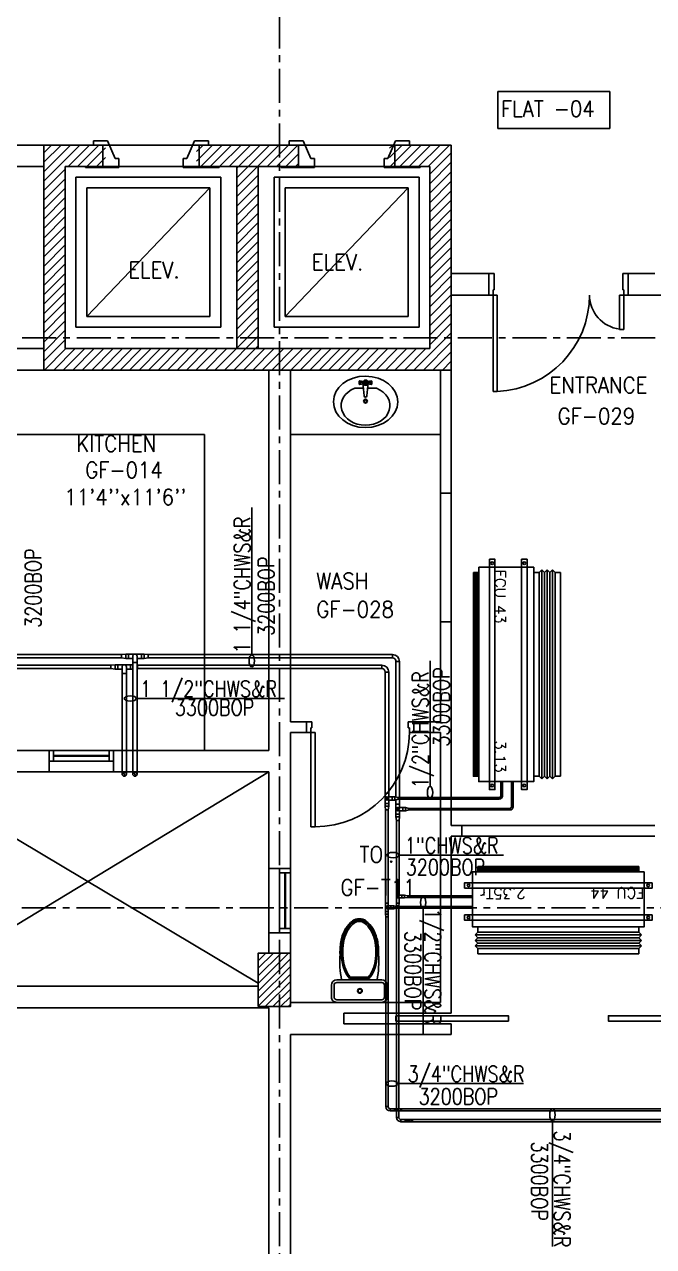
# Model space of a CAD drawing. Header units: millimetres. Extents: x -1288794 to 2153086, y -2701644 to -1428868.
# Drawn here: x 1621618 to 1627486, y -1503847 to -1492444 of the extents above; entities that cross this region are included whole.
import ezdxf

# ---------------------------------------------------------------- set-up
doc = ezdxf.new("R2010")
doc.units = ezdxf.units.MM
doc.header["$LTSCALE"] = 100
doc.linetypes.add('CENTER', pattern=[50.8, 31.75, -6.35, 6.35, -6.35])
doc.linetypes.add('DASHED2', pattern=[9.525, 6.35, -3.175])
for name, color, linetype in [('A-ANNO-TEXT', 8, 'Continuous'), ('A-DOOR', 4, 'Continuous'), ('A-FLOR-OVHD', 4, 'DASHED2'), ('A-FLOR-PFIX', 8, 'Continuous'), ('A-FLOR-SPCL', 8, 'Continuous'), ('A-GLAZ', 5, 'Continuous'), ('A-GRID', 253, 'CENTER'), ('A-WALL-FULL', 8, 'Continuous'), ('AC-CHILLED WATER TEXT', 41, 'Continuous'), ('AC-CHR', 60, 'Continuous'), ('AC-CHS', 30, 'Continuous'), ('AC-FAD', 6, 'Continuous'), ('AC-SAD', 3, 'Continuous'), ('AC-SAD TEXT', 3, 'Continuous'), ('FCU-AC', 160, 'Continuous'), ('S-COL- HACT.', 9, 'Continuous'), ('S-COL.', 8, 'Continuous')]:
    doc.layers.add(name, color=color, linetype=linetype)
doc.styles.add('ROMAND', font='romand')
doc.styles.add('ROMANS', font='romans.shx', dxfattribs={"width": 0.8})
doc.styles.add('SIMPLEX', font='simplex.shx', dxfattribs={"width": 0.8})
pattern_1 = [(45, (2733053.36, -1109556.65), (-44.1941738, 44.1941738), [])]

# ---------------------------------------------------------------- blocks, each defined once
blk = doc.blocks.new('D-100-R1')
for p, q in [((-80, 980), (-80, 100)), ((-80, 980), (-40, 980)), ((-40, 980), (-40, 55)), ((-1000, 100), (-1000, 0)), ((-1000, 100), (-960, 100)), ((-960, 100), (-960, 55)), ((-960, 55), (-950, 55)), ((-950, 55), (-950, 0)), ((-80, 100), (0, 100)), ((-50, 55), (-50, 0)), ((-50, 55), (-40, 55)), ((-50, 0), (0, 0)), ((0, 100), (0, 0)), ((-1000, 0), (-950, 0))]:
    blk.add_line(p, q)
at = {"linetype": 'Continuous'}
blk.add_arc((-80, 100), 880, 90, 180, dxfattribs=at)
blk = doc.blocks.new('WC-1')
for p, q in [((-210, 0), (210, 0)), ((-260, -160), (-260, -50)), ((-235, -160), (-235, -50)), ((-210, -25), (210, -25)), ((235, -50), (235, -160)), ((260, -50), (260, -160)), ((210, -185), (-210, -185)), ((210, -210), (-210, -210)), ((91, -223), (-91, -223)), ((86, -235), (-86, -235))]:
    blk.add_line(p, q)
for radius in [22.1, 17.1]:
    blk.add_circle((-6, -107), radius)
for centre, radius, start, end in [((-210, -50), 50, 90, 180), ((-210, -50), 25, 90, 180), ((210, -50), 50, 360, 90), ((210, -50), 25, 360, 90), ((-210, -160), 50, 180, 270), ((-210, -160), 25, 180, 270), ((722, -383), 904, 168.9529, 184.0632), ((69, -365), 214, 138.4152, 149.8586), ((-69, -365), 214, 30.1414, 41.5848), ((210, -160), 25, 270, 360), ((210, -160), 50, 270, 360), ((178, -428), 341, 149.8586, 166.4766), ((178, -428), 328, 149.8586, 166.4766), ((69, -365), 201, 139.9943, 149.8586), ((-69, -365), 201, 30.1414, 40.0057), ((-178, -428), 328, 13.5234, 30.1414), ((-178, -428), 341, 13.5234, 30.1414), ((352, -470), 532, 177.5541, 180), ((352, -470), 520, 166.4766, 180), ((352, -470), 507, 166.4766, 180), ((-352, -470), 507, 360, 13.5234), ((-352, -470), 520, 360, 13.5234), ((-352, -470), 532, 360, 2.4459), ((352, -470), 532, 180, 193.5234), ((352, -470), 520, 180, 193.5234), ((352, -470), 507, 180, 193.5234), ((-352, -470), 507, 346.4766, 360), ((-352, -470), 520, 346.4766, 360), ((-352, -470), 532, 346.4766, 360), ((178, -512), 353, 193.5234, 210.1414), ((178, -512), 341, 193.5234, 210.1414), ((178, -512), 328, 193.5234, 210.1414), ((69, -575), 214, 210.1414, 234.4972), ((69, -575), 201, 210.1414, 234.4972), ((-69, -575), 201, 305.5028, 329.8586), ((-69, -575), 214, 305.5028, 329.8586), ((-178, -512), 328, 329.8586, 346.4766), ((-178, -512), 341, 329.8586, 346.4766), ((-178, -512), 353, 329.8586, 346.4766), ((69, -575), 226, 210.1414, 234.4972), ((0, -672), 108, 234.4972, 270), ((0, -672), 95.9, 234.4972, 270), ((0, -672), 83.4, 234.4972, 270), ((0, -672), 83.4, 270, 305.5028), ((0, -672), 95.9, 270, 305.5028), ((0, -672), 108, 270, 305.5028), ((-69, -575), 226, 305.5028, 329.8586)]:
    blk.add_arc(centre, radius, start, end)
at = {"linetype": 'Continuous', "ltscale": 50}
blk.add_arc((-722, -383), 904, 355.9368, 11.0471, dxfattribs=at)
blk = doc.blocks.new('D-130-R')
for p, q in [((1220, 200), (1220, 1100)), ((1220, 1100), (1260, 1100)), ((1260, 200), (1260, 1100)), ((80, 520), (40, 520)), ((40, 200), (40, 520)), ((80, 200), (80, 520)), ((0, 0), (0, 200)), ((80, 200), (0, 200)), ((40, 150), (40, 200)), ((50, 150), (40, 150)), ((50, 0), (50, 150)), ((1300, 200), (1220, 200)), ((1260, 150), (1250, 150)), ((1250, 0), (1250, 150)), ((1260, 150), (1260, 200)), ((1300, 0), (1300, 200)), ((50, 0), (0, 0)), ((1300, 0), (1250, 0))]:
    blk.add_line(p, q)
for centre, radius, start, end in [((1260, 200), 900, 92.5473, 180), ((40, 200), 320, 0, 82.8192)]:
    blk.add_arc(centre, radius, start, end)
blk = doc.blocks.new('W-60')
for p, q in [((600, 100), (0, 100)), ((600, 0), (0, 0)), ((40, 0), (40, 100)), ((560, 100), (560, 0))]:
    blk.add_line(p, q)
at = {"linetype": 'Continuous'}
for p, q in [((560, 53), (40, 53)), ((560, 47), (40, 47))]:
    blk.add_line(p, q, dxfattribs=at)
blk = doc.blocks.new('LAV-2')
for p, q in [((-21, 393), (-55, 399)), ((-21, 369), (-55, 363)), ((-24, 385), (-49, 381)), ((-24, 377), (-49, 381)), ((-25, 381), (-13, 258)), ((-19, 381), (17, 381)), ((-1, 363), (-1, 399)), ((23, 381), (11, 257)), ((53, 399), (20, 393)), ((53, 363), (20, 369)), ((47, 381), (23, 385)), ((47, 381), (23, 376)), ((-102, 330), (-23, 330)), ((21, 329), (101, 329))]:
    blk.add_line(p, q)
for centre, radius in [((-1, 381), 24), ((-1, 381), 18), ((-1, 209), 18), ((-1, 209), 13.2)]:
    blk.add_circle(centre, radius)
blk.add_arc((-1, 257), 12, 179.8053, 359.8053)
for centre, major_axis, ratio in [((-1, 202), (-300, 1), 0.8), ((53, 381), (0.1, 18), 0.333333)]:
    blk.add_ellipse(centre, major_axis=major_axis, ratio=ratio)
at = {"extrusion": (0, 0, -1)}
blk.add_ellipse((-55, 381), major_axis=(0.1, 18), ratio=0.333333, dxfattribs=at)
blk.add_ellipse((-1, 166), major_axis=(-228, 1), ratio=0.8, start_param=5.174, end_param=10.533963)
for points, knots in [([(-55, 365), (-55, 366), (-55, 366), (-55, 366), (-55, 366), (-56, 367), (-56, 368), (-57, 370), (-57, 371), (-58, 374), (-58, 375), (-58, 379), (-58, 381), (-58, 386), (-58, 388), (-57, 392), (-57, 393), (-56, 394), (-56, 395), (-55, 396), (-55, 396), (-55, 396), (-55, 397), (-55, 397)], [3.378318, 3.378318, 3.378318, 3.378318, 3.519844, 3.519844, 3.66137, 3.66137, 3.925951, 3.925951, 4.190531, 4.190531, 4.455112, 4.455112, 4.86737, 4.86737, 5.279628, 5.279628, 5.565785, 5.565785, 5.785568, 5.785568, 5.957, 5.957, 6.04646, 6.04646, 6.04646, 6.04646]), ([(-55, 397), (-55, 397), (-54, 396), (-54, 396), (-54, 396), (-53, 395), (-53, 394), (-52, 392), (-52, 391), (-52, 388), (-51, 387), (-51, 383), (-51, 381), (-51, 376), (-52, 374), (-52, 370), (-53, 369), (-53, 368), (-54, 367), (-54, 366), (-54, 366), (-55, 366), (-55, 365), (-55, 365)], [0.236726, 0.236726, 0.236726, 0.236726, 0.378252, 0.378252, 0.519778, 0.519778, 0.784358, 0.784358, 1.048939, 1.048939, 1.313519, 1.313519, 1.725777, 1.725777, 2.138035, 2.138035, 2.424192, 2.424192, 2.643976, 2.643976, 2.815407, 2.815407, 2.904867, 2.904867, 2.904867, 2.904867]), ([(53, 396), (53, 396), (53, 396), (53, 396), (53, 395), (52, 394), (52, 394), (51, 392), (51, 390), (50, 388), (50, 386), (50, 383), (50, 380), (50, 376), (50, 373), (51, 370), (51, 369), (52, 367), (52, 367), (53, 366), (53, 365), (53, 365), (53, 365), (53, 365)], [0.236726, 0.236726, 0.236726, 0.236726, 0.378252, 0.378252, 0.519778, 0.519778, 0.784358, 0.784358, 1.048939, 1.048939, 1.313519, 1.313519, 1.725777, 1.725777, 2.138035, 2.138035, 2.424192, 2.424192, 2.643976, 2.643976, 2.815407, 2.815407, 2.904867, 2.904867, 2.904867, 2.904867]), ([(53, 365), (53, 365), (53, 365), (54, 366), (54, 366), (55, 367), (55, 368), (56, 370), (56, 371), (56, 373), (57, 375), (57, 379), (57, 381), (57, 386), (56, 388), (56, 391), (55, 392), (55, 394), (54, 395), (54, 396), (54, 396), (54, 396), (53, 396), (53, 396)], [3.378318, 3.378318, 3.378318, 3.378318, 3.519844, 3.519844, 3.66137, 3.66137, 3.925951, 3.925951, 4.190531, 4.190531, 4.455112, 4.455112, 4.86737, 4.86737, 5.279628, 5.279628, 5.565785, 5.565785, 5.785568, 5.785568, 5.957, 5.957, 6.04646, 6.04646, 6.04646, 6.04646])]:
    blk.add_open_spline(points, degree=3, knots=knots)
blk = doc.blocks.new('fcu 2.5 tr')
h = blk.add_hatch()
h.set_pattern_fill('NET', color=3)
h.paths.add_polyline_path([(83172, -1587743), (81672, -1587743), (81672, -1587793), (83172, -1587793)])
at = {"layer": 'FCU-AC'}
for p, q in [((81672, -1587030), (81647, -1587055)), ((83172, -1587030), (81672, -1587030)), ((83197, -1587055), (83172, -1587030)), ((83197, -1587055), (81647, -1587055)), ((81672, -1587080), (81647, -1587055)), ((81672, -1587080), (81647, -1587105)), ((83197, -1587105), (81647, -1587105)), ((81672, -1587130), (81647, -1587105)), ((81672, -1587130), (81647, -1587155)), ((83172, -1587080), (81672, -1587080)), ((83172, -1587080), (81672, -1587080)), ((83172, -1587130), (81672, -1587130)), ((83172, -1587130), (81672, -1587130)), ((83197, -1587055), (83172, -1587080)), ((83197, -1587105), (83172, -1587080)), ((83197, -1587105), (83172, -1587130)), ((83197, -1587155), (83172, -1587130)), ((83197, -1587155), (81647, -1587155)), ((81672, -1587180), (81647, -1587155)), ((83197, -1587155), (83172, -1587180))]:
    blk.add_line(p, q, dxfattribs=at)
at = {"layer": 'FCU-AC', "color": 1}
for p, q in [((83172, -1586980), (81672, -1586980)), ((81672, -1586980), (81672, -1587030)), ((81672, -1587030), (83172, -1587030)), ((83172, -1587030), (83172, -1586980)), ((83172, -1587180), (81672, -1587180)), ((81672, -1587180), (81672, -1587230)), ((81672, -1587230), (83172, -1587230)), ((83172, -1587230), (83172, -1587180))]:
    blk.add_line(p, q, dxfattribs=at)
at = {"layer": 'FCU-AC'}
blk.add_lwpolyline([(81622, -1587743), (83222, -1587743), (83222, -1587230), (81622, -1587230)], close=True, dxfattribs=at)
at = {"layer": 'FCU-AC', "color": 6}
for points in [[(81547, -1587343), (83297, -1587343), (83297, -1587293), (81547, -1587293)], [(81547, -1587643), (83297, -1587643), (83297, -1587593), (81547, -1587593)]]:
    blk.add_lwpolyline(points, close=True, dxfattribs=at)
at = {"layer": 'FCU-AC', "color": 3}
blk.add_lwpolyline([(81672, -1587793), (83172, -1587793), (83172, -1587743), (81672, -1587743)], close=True, dxfattribs=at)
at = {"layer": 'FCU-AC', "color": 6}
for centre in [(81584, -1587318), (83259, -1587318), (81584, -1587618), (83259, -1587618)]:
    blk.add_circle(centre, 12.5, dxfattribs=at)
blk = doc.blocks.new('fcu 3.5 tr')
at = {"layer": 'FCU-AC'}
h = blk.add_hatch(dxfattribs=at)
h.set_pattern_fill('NET', color=3)
h.paths.add_polyline_path([(100970, -1580238), (99070, -1580238), (99070, -1580288), (100970, -1580288)])
at = {"layer": 'FCU-AC', "color": 1}
for p, q in [((100970, -1579475), (99070, -1579475)), ((99070, -1579475), (99070, -1579525)), ((100970, -1579525), (100970, -1579475)), ((99070, -1579525), (100970, -1579525)), ((100970, -1579675), (99070, -1579675)), ((99070, -1579675), (99070, -1579725)), ((99070, -1579725), (100970, -1579725)), ((100970, -1579725), (100970, -1579675))]:
    blk.add_line(p, q, dxfattribs=at)
at = {"layer": 'FCU-AC'}
for p, q in [((99045, -1579550), (99070, -1579525)), ((100995, -1579550), (99045, -1579550)), ((99045, -1579550), (99070, -1579575)), ((99045, -1579600), (99070, -1579575)), ((100995, -1579600), (99045, -1579600)), ((99045, -1579600), (99070, -1579625)), ((99045, -1579650), (99070, -1579625)), ((100970, -1579525), (99070, -1579525)), ((100970, -1579575), (99070, -1579575)), ((100970, -1579575), (99070, -1579575)), ((100970, -1579625), (99070, -1579625)), ((100970, -1579625), (99070, -1579625)), ((100995, -1579550), (100970, -1579525)), ((100995, -1579550), (100970, -1579575)), ((100995, -1579600), (100970, -1579575)), ((100995, -1579600), (100970, -1579625)), ((100995, -1579650), (100970, -1579625)), ((100995, -1579650), (99045, -1579650)), ((99045, -1579650), (99070, -1579675)), ((100995, -1579650), (100970, -1579675))]:
    blk.add_line(p, q, dxfattribs=at)
blk.add_lwpolyline([(99020, -1580238), (101020, -1580238), (101020, -1579725), (99020, -1579725)], close=True, dxfattribs=at)
at = {"layer": 'FCU-AC', "color": 6}
for points in [[(98945, -1579838), (101095, -1579838), (101095, -1579788), (98945, -1579788)], [(98945, -1580138), (101095, -1580138), (101095, -1580088), (98945, -1580088)]]:
    blk.add_lwpolyline(points, close=True, dxfattribs=at)
at = {"layer": 'FCU-AC', "color": 3}
blk.add_lwpolyline([(99070, -1580288), (100970, -1580288), (100970, -1580238), (99070, -1580238)], close=True, dxfattribs=at)
at = {"layer": 'FCU-AC', "color": 6}
for centre in [(98982, -1579813), (101057, -1579813), (98982, -1580113), (101057, -1580113)]:
    blk.add_circle(centre, 12.5, dxfattribs=at)

msp = doc.modelspace()

# ---------------------------------------------------------------- hatches: boundary and pattern name
at = {"layer": 'AC-CHR'}
h = msp.add_hatch(dxfattribs=at)
h.set_pattern_fill('ANSI31', color=256)
h.set_pattern_definition([(45, (100, -100), (-2.2450640303, 2.2450640303), [])])
h.paths.add_polyline_path([(1625083.2, -1499765.8, 1), (1625115.2, -1499765.8, 1)])
h = msp.add_hatch(dxfattribs=at)
h.set_pattern_fill('ANSI31', color=256)
h.set_pattern_definition([(45, (100, 100), (-2.2450640303, 2.2450640303), [])])
h.paths.add_polyline_path([(1625111.7, -1500581.9, 1), (1625086.7, -1500581.9, 1)])
h = msp.add_hatch(dxfattribs=at)
h.set_pattern_fill('ANSI31', color=256)
h.paths.add_polyline_path([(1625212.5, -1502671.9, 0.2679492), (1625207.5, -1502663.3, 0.5773503), (1625207.5, -1502680.6, 0.2679492)])
h.paths.add_polyline_path([(1625197.5, -1502663.3, 0.2679492), (1625192.5, -1502671.9, 0.2679492), (1625197.5, -1502680.6, 0.5773503)])
h.paths.add_polyline_path([(1625207.5, -1502663.3, 0.2679492), (1625197.5, -1502663.3, -0.2679492), (1625202.5, -1502671.9, -0.2679492)])
h.paths.add_polyline_path([(1625202.5, -1502671.9, -0.2679492), (1625197.5, -1502680.6, 0.2679492), (1625207.5, -1502680.6, -0.2679492)])
at = {"layer": 'AC-FAD', "true_color": 0xf26722}
h = msp.add_hatch(dxfattribs=at)
h.set_pattern_fill('ANSI31', color=30)
h.paths.add_polyline_path([(1625112.5, -1502571.9, 0.2679492), (1625107.5, -1502563.3, 0.5773503), (1625107.5, -1502580.6, 0.2679492)])
h.paths.add_polyline_path([(1625097.5, -1502563.3, 0.2679492), (1625092.5, -1502571.9, 0.2679492), (1625097.5, -1502580.6, 0.5773503)])
h.paths.add_polyline_path([(1625107.5, -1502580.6, -0.2679492), (1625102.5, -1502571.9, -0.2679492), (1625097.5, -1502580.6, 0.2679492)])
h.paths.add_polyline_path([(1625107.5, -1502563.3, 0.2679492), (1625097.5, -1502563.3, -0.2679492), (1625102.5, -1502571.9, -0.2679492)])
at = {"layer": 'AC-SAD', "true_color": 0xf26722}
h = msp.add_hatch(dxfattribs=at)
h.set_pattern_fill('ANSI31', color=30)
h.paths.add_polyline_path([(1624983.2, -1499665.8, 1), (1625015.2, -1499665.8, 1)])
h = msp.add_hatch(dxfattribs=at)
h.set_pattern_fill('ANSI31', color=30)
h.paths.add_polyline_path([(1625011.7, -1500681.9, 1), (1624986.7, -1500681.9, 1)])
at = {"layer": 'S-COL- HACT.', "linetype": 'Continuous', "ltscale": 3}
h = msp.add_hatch(dxfattribs=at)
h.set_pattern_fill('ANSI31', color=256, scale=500, style=0)
h.set_pattern_definition(pattern_1)
h.paths.add_polyline_path([(1623798.2, -1493768.6), (1624173.2, -1493768.6), (1624173.2, -1493568.6), (1623223.2, -1493568.6), (1623223.2, -1493768.6), (1623598.2, -1493768.6), (1623598.2, -1495468.6), (1621998.2, -1495468.6), (1621998.2, -1493768.6), (1622373.2, -1493768.6), (1622373.2, -1493568.6), (1621798.2, -1493568.6), (1621798.2, -1495668.6), (1625598.2, -1495668.6), (1625598.2, -1493568.6), (1625023.2, -1493568.6), (1625023.2, -1493768.6), (1625398.2, -1493768.6), (1625398.2, -1495468.6), (1623798.2, -1495468.6)])
h = msp.add_hatch(dxfattribs=at)
h.set_pattern_fill('ANSI31', color=256, scale=500, style=0)
h.set_pattern_definition(pattern_1)
h.paths.add_polyline_path([(1623798.2, -1493768.6), (1624173.2, -1493768.6), (1624173.2, -1493568.6), (1623223.2, -1493568.6), (1623223.2, -1493768.6), (1623598.2, -1493768.6), (1623598.2, -1495468.6), (1621998.2, -1495468.6), (1621998.2, -1493768.6), (1622373.2, -1493768.6), (1622373.2, -1493568.6), (1621798.2, -1493568.6), (1621798.2, -1495668.6), (1625598.2, -1495668.6), (1625598.2, -1493568.6), (1625023.2, -1493568.6), (1625023.2, -1493768.6), (1625398.2, -1493768.6), (1625398.2, -1495468.6), (1623798.2, -1495468.6)])
h = msp.add_hatch(dxfattribs=at)
h.set_pattern_fill('ANSI31', color=256, scale=400, style=0)
h.set_pattern_definition([(45, (2733003.36, -1109546.65), (-35.355339, 35.355339), [])])
h.paths.add_polyline_path([(1623798.2, -1501608.6), (1623798.2, -1501108.6), (1624098.2, -1501108.6), (1624098.2, -1501608.6)])

# ---------------------------------------------------------------- linework, layer by layer
at = {"layer": 'A-ANNO-TEXT', "color": 5}
msp.add_lwpolyline([(1626034.1, -1493070.7), (1627076.4, -1493070.7), (1627076.4, -1493413.2), (1626034.1, -1493413.2)], close=True, dxfattribs=at)
at = {"layer": 'A-DOOR', "ltscale": 3}
for points in [[(1625082.2, -1501693.6), (1625082.2, -1501743.6), (1626132.2, -1501743.6), (1626132.2, -1501693.6), (1625082.2, -1501693.6)], [(1628114.2, -1501693.6), (1628114.2, -1501743.6), (1627064.2, -1501743.6), (1627064.2, -1501693.6), (1628114.2, -1501693.6)]]:
    msp.add_lwpolyline(points, dxfattribs=at)
at = {"layer": 'A-FLOR-OVHD', "linetype": 'Continuous', "ltscale": 3}
for p, q in [((1625498.2, -1496818.6), (1625498.2, -1498018.6)), ((1625598.2, -1498018.6), (1625598.2, -1496818.6)), ((1627498.2, -1499918.6), (1625698.2, -1499918.6)), ((1625698.2, -1500018.6), (1627498.2, -1500018.6))]:
    msp.add_line(p, q, dxfattribs=at)
at = {"layer": 'A-FLOR-PFIX', "ltscale": 3}
for p, q in [((1622348.2, -1493568.6), (1623248.2, -1493568.6)), ((1624173.2, -1493568.6), (1625073.2, -1493568.6))]:
    msp.add_line(p, q, dxfattribs=at)
at = {"layer": 'A-FLOR-SPCL', "ltscale": 50}
for p, q in [((1622262.1, -1493530.3), (1622391.6, -1493530.3)), ((1622262.1, -1493568.6), (1622262.1, -1493530.3)), ((1622391.6, -1493530.3), (1622462.8, -1493694.3)), ((1623204.8, -1493530.3), (1623133.6, -1493694.3)), ((1623334.2, -1493530.3), (1623204.8, -1493530.3)), ((1623334.2, -1493568.6), (1623334.2, -1493530.3)), ((1624087.1, -1493530.3), (1624216.6, -1493530.3)), ((1624087.1, -1493568.6), (1624087.1, -1493530.3)), ((1624216.6, -1493530.3), (1624287.8, -1493694.3)), ((1625079.8, -1493530.3), (1625008.6, -1493694.3)), ((1625209.2, -1493530.3), (1625079.8, -1493530.3)), ((1625209.2, -1493568.6), (1625209.2, -1493530.3)), ((1622462.8, -1493694.3), (1622498.2, -1493694.3)), ((1622498.2, -1493694.3), (1622498.2, -1493778.6)), ((1623098.2, -1493694.3), (1623098.2, -1493778.6)), ((1623133.6, -1493694.3), (1623098.2, -1493694.3)), ((1624287.8, -1493694.3), (1624323.2, -1493694.3)), ((1624323.2, -1493694.3), (1624323.2, -1493778.6)), ((1624973.2, -1493694.3), (1624973.2, -1493778.6)), ((1625008.6, -1493694.3), (1624973.2, -1493694.3)), ((1622187.1, -1493778.6), (1622187.1, -1493768.6)), ((1622498.2, -1493778.6), (1622187.1, -1493778.6)), ((1623098.2, -1493778.6), (1623434.2, -1493778.6)), ((1623434.2, -1493778.6), (1623434.2, -1493768.6)), ((1624012.1, -1493778.6), (1624012.1, -1493768.6)), ((1624323.2, -1493778.6), (1624012.1, -1493778.6)), ((1624973.2, -1493778.6), (1625309.2, -1493778.6)), ((1625309.2, -1493778.6), (1625309.2, -1493768.6))]:
    msp.add_line(p, q, dxfattribs=at)
at = {"layer": 'A-FLOR-SPCL'}
for p, q in [((1622098.2, -1493868.6), (1622098.2, -1495268.6)), ((1623448.2, -1493868.6), (1622098.2, -1493868.6)), ((1622348.2, -1493768.6), (1623248.2, -1493768.6)), ((1623248.2, -1493768.6), (1623398.2, -1493768.6)), ((1623448.2, -1495268.6), (1623448.2, -1493868.6)), ((1623948.2, -1493868.6), (1623948.2, -1495268.6)), ((1625298.2, -1493868.6), (1623948.2, -1493868.6)), ((1624173.2, -1493768.6), (1625073.2, -1493768.6)), ((1625073.2, -1493768.6), (1625273.2, -1493768.6)), ((1625298.2, -1495268.6), (1625298.2, -1493868.6)), ((1622198.2, -1493968.6), (1622198.2, -1495168.6)), ((1623348.2, -1493968.6), (1622198.2, -1493968.6)), ((1622198.2, -1495168.6), (1623348.2, -1493968.6)), ((1623348.2, -1495168.6), (1623348.2, -1493968.6)), ((1624048.2, -1493968.6), (1624048.2, -1495168.6)), ((1625198.2, -1493968.6), (1624048.2, -1493968.6)), ((1624048.2, -1495168.6), (1625198.2, -1493968.6)), ((1625198.2, -1495168.6), (1625198.2, -1493968.6)), ((1623348.2, -1495168.6), (1622198.2, -1495168.6)), ((1625198.2, -1495168.6), (1624048.2, -1495168.6)), ((1623448.2, -1495268.6), (1622098.2, -1495268.6)), ((1625298.2, -1495268.6), (1623948.2, -1495268.6))]:
    msp.add_line(p, q, dxfattribs=at)
at = {"layer": 'A-FLOR-SPCL', "ltscale": 3}
for p, q in [((1620998.2, -1496268.6), (1623298.2, -1496268.6)), ((1623298.2, -1499218.6), (1623298.2, -1496268.6)), ((1624098.2, -1496268.6), (1625498.2, -1496268.6)), ((1620498.2, -1499418.6), (1623798.2, -1501389.2)), ((1623898.2, -1499418.6), (1620598.2, -1501418.6))]:
    msp.add_line(p, q, dxfattribs=at)
at = {"layer": 'A-GLAZ', "ltscale": 3}
for p, q in [((1621848.2, -1499418.6), (1622448.2, -1499418.6)), ((1623898.2, -1500318.6), (1623898.2, -1500918.6))]:
    msp.add_line(p, q, dxfattribs=at)
at = {"layer": 'A-GRID', "ltscale": 0.1}
for p, q in [((1623998.2, -1466442.6), (1623998.2, -1514577)), ((1599244.8, -1495368.6), (1642784.4, -1495368.6)), ((1599242.4, -1500687.6), (1624986.7, -1500687.6)), ((1625010.3, -1500687.6), (1642782, -1500687.6))]:
    msp.add_line(p, q, dxfattribs=at)
at = {"layer": 'A-WALL-FULL', "ltscale": 3}
for p, q in [((1620048.2, -1493568.6), (1622273.2, -1493568.6)), ((1622348.2, -1493568.6), (1622348.2, -1493568.6)), ((1622348.2, -1493768.6), (1622348.2, -1493568.6)), ((1623248.2, -1493568.6), (1624173.2, -1493568.6)), ((1623248.2, -1493768.6), (1623248.2, -1493568.6)), ((1623298.2, -1493568.6), (1624173.2, -1493568.6)), ((1624173.2, -1493768.6), (1624173.2, -1493568.6)), ((1625073.2, -1493768.6), (1625073.2, -1493568.6)), ((1625073.2, -1493568.6), (1625598.2, -1493568.6)), ((1625598.2, -1494768.6), (1625598.2, -1493568.6)), ((1620798.2, -1493768.6), (1621798.2, -1493768.6)), ((1621798.2, -1495468.6), (1621798.2, -1493768.6)), ((1621998.2, -1495468.6), (1621998.2, -1493768.6)), ((1621998.2, -1493768.6), (1622348.2, -1493768.6)), ((1623248.2, -1493768.6), (1623698.2, -1493768.6)), ((1623698.2, -1493768.6), (1624173.2, -1493768.6)), ((1625073.2, -1493768.6), (1625373.2, -1493768.6)), ((1625398.2, -1495468.6), (1625398.2, -1493768.6)), ((1625398.2, -1495468.6), (1625398.2, -1493768.6)), ((1625598.2, -1494768.6), (1625948.2, -1494768.6)), ((1625948.2, -1494968.6), (1625948.2, -1494768.6)), ((1627248.2, -1494768.6), (1627498.2, -1494768.6)), ((1627248.2, -1494968.6), (1627248.2, -1494768.6)), ((1625598.2, -1494968.6), (1625948.2, -1494968.6)), ((1625598.2, -1496818.6), (1625598.2, -1494968.6)), ((1627248.2, -1494968.6), (1627598.2, -1494968.6)), ((1620398.2, -1495468.6), (1621798.2, -1495468.6)), ((1621998.2, -1495468.6), (1625398.2, -1495468.6)), ((1620398.2, -1495668.6), (1623898.2, -1495668.6)), ((1623898.2, -1499218.6), (1623898.2, -1495668.6)), ((1624098.2, -1495668.6), (1625498.2, -1495668.6)), ((1624098.2, -1498950.6), (1624098.2, -1495668.6)), ((1625498.2, -1496818.6), (1625498.2, -1495668.6)), ((1623898.2, -1499218.6), (1623898.2, -1496068.6)), ((1625498.2, -1496818.6), (1625598.2, -1496818.6)), ((1625498.2, -1498018.6), (1625598.2, -1498018.6)), ((1625498.2, -1498950.6), (1625498.2, -1498018.6)), ((1625498.2, -1498018.6), (1625598.2, -1498018.6)), ((1625598.2, -1499918.6), (1625598.2, -1498018.6)), ((1624098.2, -1498950.6), (1624248.2, -1498950.6)), ((1624248.2, -1498950.6), (1624248.2, -1499050.6)), ((1625248.2, -1498950.6), (1625498.2, -1498950.6)), ((1625248.2, -1498950.6), (1625248.2, -1499050.6)), ((1624098.2, -1499050.6), (1624248.2, -1499050.6)), ((1624098.2, -1500318.6), (1624098.2, -1499050.6)), ((1625248.2, -1499050.6), (1625498.2, -1499050.6)), ((1625498.2, -1501568.6), (1625498.2, -1499050.6)), ((1620298.2, -1499218.6), (1621848.2, -1499218.6)), ((1621848.2, -1499218.6), (1621848.2, -1499418.6)), ((1622448.2, -1499218.6), (1622448.2, -1499418.6)), ((1622448.2, -1499218.6), (1623898.2, -1499218.6)), ((1620498.2, -1499418.6), (1621848.2, -1499418.6)), ((1622448.2, -1499418.6), (1623898.2, -1499418.6)), ((1623898.2, -1500318.6), (1623898.2, -1499418.6)), ((1625598.2, -1499918.6), (1625698.2, -1499918.6)), ((1625598.2, -1501568.6), (1625598.2, -1500018.6)), ((1625598.2, -1500018.6), (1625698.2, -1500018.6)), ((1625698.2, -1499918.6), (1625698.2, -1500018.6)), ((1624098.2, -1500318.6), (1623898.2, -1500318.6)), ((1623898.2, -1501108.6), (1623898.2, -1500918.6)), ((1624098.2, -1500918.6), (1623898.2, -1500918.6)), ((1624098.2, -1501118.6), (1624098.2, -1500918.6)), ((1620598.2, -1501418.6), (1623798.2, -1501418.6)), ((1618498.2, -1501618.6), (1623898.2, -1501618.6)), ((1623898.2, -1504718.6), (1623898.2, -1501618.6)), ((1624098.2, -1501568.6), (1625498.2, -1501568.6)), ((1625598.2, -1501568.6), (1625598.2, -1501668.6)), ((1624598.2, -1501668.6), (1625598.2, -1501668.6)), ((1624598.2, -1501768.6), (1624598.2, -1501668.6)), ((1624598.2, -1501768.6), (1625598.2, -1501768.6)), ((1625598.2, -1501768.6), (1625598.2, -1501868.6)), ((1624098.2, -1501868.6), (1625598.2, -1501868.6)), ((1624098.2, -1508768.6), (1624098.2, -1501868.6))]:
    msp.add_line(p, q, dxfattribs=at)
at = {"layer": 'A-WALL-FULL'}
msp.add_line((1625398.2, -1493768.6), (1625073.2, -1493768.6), dxfattribs=at)
msp.add_line((1625398.2, -1493768.6), (1625073.2, -1493768.6), dxfattribs=at)
at = {"layer": 'A-WALL-FULL', "linetype": 'Continuous', "ltscale": 3}
for p, q in [((1623798.2, -1501418.6), (1623798.2, -1501108.6)), ((1623798.2, -1501108.6), (1623898.2, -1501108.6)), ((1624098.2, -1501118.6), (1624098.2, -1501118.6)), ((1624098.2, -1501118.6), (1624098.2, -1501568.6))]:
    msp.add_line(p, q, dxfattribs=at)
at = {"layer": 'AC-CHILLED WATER TEXT'}
for p, q in [((1623738.1, -1498326.3), (1623738.1, -1496951)), ((1625400.7, -1499553.4), (1625400.7, -1498381.1)), ((1622660.5, -1498733.4), (1624043.1, -1498733.4)), ((1625111.5, -1500194.7), (1626085.6, -1500194.7)), ((1625336.5, -1500694.3), (1625336.5, -1501866.5)), ((1625101.5, -1502326.7), (1626273.8, -1502326.7)), ((1626542.7, -1502674.3), (1626542.7, -1503846.6))]:
    msp.add_line(p, q, dxfattribs=at)
for centre, major_axis in [((1623738.1, -1498382.5), (0, -56.2)), ((1622604.4, -1498733.4), (-56.2, 0)), ((1625400.7, -1499609.6), (0, -56.2)), ((1625055.4, -1500194.7), (-56.2, 0)), ((1625336.5, -1500638.1), (0, 56.2)), ((1625045.4, -1502326.7), (-56.2, 0)), ((1626542.7, -1502618.1), (0, 56.2))]:
    msp.add_ellipse(centre, major_axis=major_axis, ratio=0.4449937, dxfattribs=at)
at = {"layer": 'AC-CHR'}
for p, q in [((1620173.2, -1498322.6), (1622523.2, -1498322.6)), ((1620177.1, -1498354.6), (1622523.2, -1498354.6)), ((1622563.2, -1498318.6), (1622523.2, -1498322.6)), ((1622523.2, -1498354.6), (1622523.2, -1498322.6)), ((1622563.2, -1498358.6), (1622523.2, -1498354.6)), ((1622563.2, -1498318.6), (1622733.2, -1498318.6)), ((1622563.2, -1498358.6), (1622563.2, -1498318.6)), ((1622563.2, -1498358.6), (1622628.2, -1498358.6)), ((1622588.2, -1498358.6), (1622588.2, -1498318.6)), ((1622628.2, -1499438.6), (1622628.2, -1498338.6)), ((1622668.2, -1498398.6), (1622628.2, -1498398.6)), ((1622668.2, -1499438.6), (1622668.2, -1498338.6)), ((1622668.2, -1498358.6), (1622733.2, -1498358.6)), ((1622708.2, -1498358.6), (1622708.2, -1498318.6)), ((1622733.2, -1498358.6), (1622733.2, -1498318.6)), ((1622733.2, -1498318.6), (1622773.2, -1498322.6)), ((1622773.2, -1498354.6), (1622733.2, -1498358.6)), ((1622773.2, -1498322.6), (1625051.2, -1498322.6)), ((1622773.2, -1498354.6), (1622773.2, -1498322.6)), ((1622773.2, -1498354.6), (1625051.2, -1498354.6)), ((1625051.2, -1498354.6), (1625051.2, -1498322.6)), ((1625083.2, -1498386.6), (1625083.2, -1499652.7)), ((1625115.2, -1498386.6), (1625083.2, -1498386.6)), ((1625115.2, -1498386.6), (1625115.2, -1499658.3)), ((1626160.9, -1499508.4), (1626160.9, -1499743.3)), ((1626175.9, -1499508.4), (1626175.9, -1499743.3)), ((1625083.2, -1499678.8), (1625083.2, -1499838.8)), ((1625115.2, -1499673.3), (1625115.2, -1499749.8)), ((1625115.2, -1499717.8), (1625083.2, -1499717.8)), ((1625172.2, -1499749.8), (1625115.2, -1499749.8)), ((1625172.2, -1499781.8), (1625115.2, -1499781.8)), ((1625115.2, -1499781.8), (1625115.2, -1499838.8)), ((1625147.2, -1499781.8), (1625147.2, -1499749.8)), ((1625172.2, -1499781.8), (1625172.2, -1499749.8)), ((1625172.2, -1499749.8), (1625204.2, -1499758.3)), ((1625204.2, -1499773.3), (1625172.2, -1499781.8)), ((1626145.9, -1499758.3), (1625204.2, -1499758.3)), ((1625204.2, -1499773.3), (1625204.2, -1499758.3)), ((1626145.9, -1499773.3), (1625204.2, -1499773.3)), ((1626145.9, -1499773.3), (1626145.9, -1499758.3)), ((1626175.9, -1499743.3), (1626160.9, -1499743.3)), ((1625115.2, -1499813.8), (1625083.2, -1499813.8)), ((1625115.2, -1499838.8), (1625083.2, -1499838.8)), ((1625083.2, -1499838.8), (1625086.7, -1499870.8)), ((1625086.7, -1499870.8), (1625086.7, -1500644.4)), ((1625111.7, -1499870.8), (1625086.7, -1499870.8)), ((1625115.2, -1499838.8), (1625111.7, -1499870.8)), ((1625111.7, -1499870.8), (1625111.7, -1500569.4)), ((1625111.7, -1500544.4), (1625086.7, -1500544.4)), ((1625161.7, -1500569.4), (1625111.7, -1500569.4)), ((1625111.7, -1500594.4), (1625111.7, -1500644.4)), ((1625161.7, -1500594.4), (1625111.7, -1500594.4)), ((1625136.7, -1500594.4), (1625136.7, -1500569.4)), ((1625161.7, -1500594.4), (1625161.7, -1500569.4)), ((1625161.7, -1500569.4), (1625186.7, -1500574.4)), ((1625186.7, -1500589.4), (1625161.7, -1500594.4)), ((1625798.2, -1500574.4), (1625186.7, -1500574.4)), ((1625798.2, -1500589.4), (1625186.7, -1500589.4)), ((1625111.7, -1500644.4), (1625086.7, -1500644.4)), ((1625086.7, -1500644.4), (1625089.2, -1500669.4)), ((1625109.2, -1500669.4), (1625089.2, -1500669.4)), ((1625089.2, -1500669.4), (1625089.2, -1500674.4)), ((1625089.2, -1500689.4), (1625089.2, -1502561.9)), ((1625111.7, -1500644.4), (1625109.2, -1500669.4)), ((1625109.2, -1500669.4), (1625109.2, -1500674.4)), ((1625109.2, -1500689.4), (1625109.2, -1502561.9)), ((1625089.2, -1502581.9), (1625089.2, -1502641.9)), ((1625109.2, -1502641.9), (1625089.2, -1502641.9)), ((1625109.2, -1502581.9), (1625109.2, -1502641.9)), ((1629667.4, -1502661.9), (1625129.2, -1502661.9)), ((1625129.2, -1502681.9), (1625129.2, -1502661.9)), ((1629667.4, -1502681.9), (1625129.2, -1502681.9)), ((1625169.2, -1502681.9), (1625169.2, -1502661.9)), ((1625235.9, -1502681.9), (1625235.9, -1502661.9, 0))]:
    msp.add_line(p, q, dxfattribs=at)
for centre, radius in [((1622648.2, -1499438.6), 20), ((1625099.2, -1499765.8), 16), ((1625099.2, -1500581.9), 12.5), ((1625202.5, -1502671.9), 10)]:
    msp.add_circle(centre, radius, dxfattribs=at)
for centre, radius, start, end in [((1622648.2, -1498338.6), 20, 0, 180), ((1625051.2, -1498386.6, 0), 64, 360, 90), ((1625051.2, -1498386.6, 0), 32, 360, 90), ((1622628.2, -1499438.6), 20, 0, 60), ((1622668.2, -1499438.6), 20, 180, 240), ((1626145.9, -1499743.3), 15, 270, 0), ((1626145.9, -1499743.3), 30, 270, 0), ((1625129.2, -1502641.9), 40, 180, 270), ((1625129.2, -1502641.9), 20, 180, 270), ((1625169.2, -1502671.9), 10, 270, 90), ((1625235.9, -1502671.9), 10, 90, 270)]:
    msp.add_arc(centre, radius, start, end, dxfattribs=at)
at = {"layer": 'AC-CHS'}
for p, q in [((1620179.2, -1498422.6), (1622423.2, -1498422.6)), ((1622463.2, -1498418.6), (1622423.2, -1498422.6)), ((1622423.2, -1498454.6), (1622423.2, -1498422.6)), ((1622463.2, -1498418.6), (1622628.2, -1498418.6)), ((1622463.2, -1498458.6), (1622463.2, -1498418.6)), ((1622488.2, -1498458.6), (1622488.2, -1498418.6)), ((1622608.2, -1498458.6), (1622608.2, -1498418.6)), ((1622668.2, -1498422.1), (1622673.2, -1498422.6)), ((1622673.2, -1498422.6), (1624951.2, -1498422.6)), ((1622673.2, -1498454.6), (1622673.2, -1498422.6)), ((1624951.2, -1498422.6), (1624951.2, -1498454.6)), ((1620179.2, -1498454.6), (1622423.2, -1498454.6)), ((1622463.2, -1498458.6), (1622423.2, -1498454.6)), ((1622463.2, -1498458.6), (1622528.2, -1498458.6)), ((1622528.2, -1499438.6), (1622528.2, -1498438.6)), ((1622568.2, -1498498.6), (1622528.2, -1498498.6)), ((1622568.2, -1499438.6), (1622568.2, -1498438.6)), ((1622568.2, -1498458.6), (1622628.2, -1498458.6)), ((1622673.2, -1498454.6), (1622668.2, -1498455.1)), ((1622673.2, -1498454.6), (1624951.2, -1498454.6)), ((1624983.2, -1498486.6), (1624983.2, -1499738.8)), ((1625015.2, -1498486.6), (1624983.2, -1498486.6)), ((1625015.2, -1498486.6), (1625015.2, -1499649.8)), ((1626060.9, -1499508.4), (1626060.9, -1499643.3)), ((1626075.9, -1499508.4), (1626075.9, -1499643.3)), ((1625015.2, -1499617.8), (1624983.2, -1499617.8)), ((1625072.2, -1499649.8), (1625015.2, -1499649.8)), ((1625072.2, -1499681.8), (1625015.2, -1499681.8)), ((1625015.2, -1499681.8), (1625015.2, -1499738.8)), ((1625047.2, -1499681.8), (1625047.2, -1499649.8)), ((1625072.2, -1499681.8), (1625072.2, -1499649.8)), ((1625072.2, -1499649.8), (1625104.2, -1499658.3)), ((1625104.2, -1499673.3), (1625072.2, -1499681.8)), ((1626045.9, -1499658.3), (1625104.2, -1499658.3)), ((1625104.2, -1499673.3), (1625104.2, -1499658.3)), ((1626045.9, -1499673.3), (1625104.2, -1499673.3)), ((1626045.9, -1499673.3), (1626045.9, -1499658.3)), ((1626075.9, -1499643.3), (1626060.9, -1499643.3)), ((1625015.2, -1499713.8), (1624983.2, -1499713.8)), ((1625015.2, -1499738.8), (1624983.2, -1499738.8)), ((1624983.2, -1499738.8), (1624986.7, -1499770.8)), ((1624986.7, -1499770.8), (1624986.7, -1500744.4)), ((1625011.7, -1499770.8), (1624986.7, -1499770.8)), ((1625015.2, -1499738.8), (1625011.7, -1499770.8)), ((1625011.7, -1499770.8), (1625011.7, -1500669.4)), ((1625011.7, -1500644.4), (1624986.7, -1500644.4)), ((1625061.7, -1500669.4), (1625011.7, -1500669.4)), ((1625011.7, -1500694.4), (1625011.7, -1500744.4)), ((1625061.7, -1500694.4), (1625011.7, -1500694.4)), ((1625036.7, -1500694.4), (1625036.7, -1500669.4)), ((1625061.7, -1500694.4), (1625061.7, -1500669.4)), ((1625061.7, -1500669.4), (1625086.7, -1500674.4)), ((1625086.7, -1500689.4), (1625061.7, -1500694.4)), ((1625798.2, -1500674.4), (1625086.7, -1500674.4)), ((1625086.7, -1500689.4), (1625086.7, -1500674.4)), ((1625798.2, -1500689.4), (1625086.7, -1500689.4)), ((1625011.7, -1500719.4), (1624986.7, -1500719.4)), ((1625011.7, -1500744.4), (1624986.7, -1500744.4)), ((1624986.7, -1500744.4), (1624989.2, -1500769.4)), ((1624989.2, -1500769.4), (1624989.2, -1502541.9)), ((1625009.2, -1500769.4), (1624989.2, -1500769.4)), ((1625011.7, -1500744.4), (1625009.2, -1500769.4)), ((1625009.2, -1500769.4), (1625009.2, -1502541.9)), ((1624989.2, -1502541.9), (1625009.2, -1502541.9)), ((1629567.4, -1502561.9), (1625029.2, -1502561.9)), ((1625029.2, -1502581.9), (1625029.2, -1502561.9)), ((1629567.4, -1502581.9), (1625029.2, -1502581.9)), ((1625069.2, -1502581.9), (1625069.2, -1502561.9)), ((1625135.9, -1502581.9), (1625135.9, -1502561.9, 0))]:
    msp.add_line(p, q, dxfattribs=at)
for centre, radius in [((1622548.2, -1499438.6), 20), ((1624999.2, -1499665.8), 16), ((1624999.2, -1500681.9), 12.5), ((1625102.5, -1502571.9), 10)]:
    msp.add_circle(centre, radius, dxfattribs=at)
for centre, radius, start, end in [((1622548.2, -1498438.6), 20, 0, 180), ((1624951.2, -1498486.6), 64, 0, 90), ((1624951.2, -1498486.6), 32, 0, 90), ((1622528.2, -1499438.6), 20, 0, 60), ((1622568.2, -1499438.6), 20, 180, 240), ((1626045.9, -1499643.3), 15, 270, 0), ((1626045.9, -1499643.3), 30, 270, 0), ((1625029.2, -1502541.9), 40, 180, 270), ((1625029.2, -1502541.9), 20, 180, 270), ((1625069.2, -1502571.9), 10, 270, 90), ((1625135.9, -1502571.9), 10, 90, 270)]:
    msp.add_arc(centre, radius, start, end, dxfattribs=at)
at = {"layer": 'S-COL.', "linetype": 'Continuous', "ltscale": 3}
for p, q in [((1622348.2, -1493568.6), (1621798.2, -1493568.6)), ((1621798.2, -1493568.6), (1621798.2, -1495668.6)), ((1622348.2, -1493568.6), (1622348.2, -1493768.6)), ((1624173.2, -1493568.6), (1623248.2, -1493568.6)), ((1623248.2, -1493568.6), (1623248.2, -1493768.6)), ((1624173.2, -1493568.6), (1624173.2, -1493768.6)), ((1625598.2, -1493568.6), (1625073.2, -1493568.6)), ((1625073.2, -1493568.6), (1625073.2, -1493768.6)), ((1625598.2, -1495668.6), (1625598.2, -1493568.6)), ((1622348.2, -1493768.6), (1621998.2, -1493768.6)), ((1621998.2, -1493768.6), (1621998.2, -1495468.6)), ((1623598.2, -1493768.6), (1623248.2, -1493768.6)), ((1623598.2, -1495468.6), (1623598.2, -1493768.6)), ((1624173.2, -1493768.6), (1623798.2, -1493768.6)), ((1623798.2, -1495468.6), (1623798.2, -1493768.6)), ((1625398.2, -1493768.6), (1625073.2, -1493768.6)), ((1625398.2, -1495468.6), (1625398.2, -1493768.6)), ((1621998.2, -1495468.6), (1623598.2, -1495468.6)), ((1623798.2, -1495468.6), (1625398.2, -1495468.6)), ((1621798.2, -1495668.6), (1625598.2, -1495668.6))]:
    msp.add_line(p, q, dxfattribs=at)
msp.add_lwpolyline([(1623798.2, -1501608.6), (1623798.2, -1501108.6), (1624098.2, -1501108.6), (1624098.2, -1501608.6)], close=True, dxfattribs=at)
msp.add_lwpolyline([(1623798.2, -1501608.6), (1623798.2, -1501108.6), (1624098.2, -1501108.6), (1624098.2, -1501608.6)], close=True, dxfattribs=at)

# ---------------------------------------------------------------- block references
at = {"layer": 'A-DOOR', "ltscale": 3, "rotation": 180}
for name, p in [('D-130-R', (1627248.2, -1494768.6)), ('D-100-R1', (1624248.2, -1498950.6))]:
    msp.add_blockref(name, p, dxfattribs=at)
at = {"layer": 'A-FLOR-PFIX', "ltscale": 3}
msp.add_blockref('LAV-2', (1624800.2, -1496167.2), dxfattribs=at)
at = {"layer": 'A-FLOR-PFIX', "ltscale": 3, "rotation": 180}
msp.add_blockref('WC-1', (1624740.9, -1501568.6), dxfattribs=at)
at = {"layer": 'A-GLAZ', "ltscale": 3}
for p, rotation in [((1622448.2, -1499218.6), 180), ((1624098.2, -1500918.6), 90)]:
    msp.add_blockref('W-60', p, dxfattribs=dict(at, rotation=rotation))
at = {"layer": 'FCU-AC', "color": 3}
for name, p, rotation in [('fcu 3.5 tr', (3206093.3, -1398488.9), 270), ('fcu 2.5 tr', (1709019.7, -3088095), 180)]:
    msp.add_blockref(name, p, dxfattribs=dict(at, rotation=rotation))

# ---------------------------------------------------------------- texts
at = {"layer": 'A-ANNO-TEXT', "color": 5, "style": 'ROMANS', "width": 0.9}
msp.add_text('FLAT -04', height=150, dxfattribs=at).set_placement((1626062.8, -1493305.1))
at = {"layer": 'A-ANNO-TEXT', "style": 'ROMANS', "width": 0.9}
for s, p in [('ELEV.', (1622585.4, -1494810.1)), ('ELEV.', (1624298, -1494738)), ('ENTRANCE', (1626515.3, -1495883.4)), ('GF-029', (1626591, -1496173.2)), ('KITCHEN', (1622101.2, -1496430.2)), ('GF-014', (1622184.5, -1496676.3)), ("11'4''x11'6''", (1621989.2, -1496928.6)), ('WASH', (1624340.7, -1497712.2)), ('GF-028', (1624340.7, -1497976.5)), ('TOI.', (1624743.7, -1500263)), ('GF-T11', (1624565.6, -1500571.2))]:
    msp.add_text(s, height=150, dxfattribs=at).set_placement(p)
at = {"layer": 'AC-CHILLED WATER TEXT', "style": 'SIMPLEX', "width": 0.8}
for s, rotation, p in [('1 1/4"CHWS&R', 90, (1623723, -1498311.8)), ('3200BOP', 90, (1621774.5, -1498073.3)), ('3200BOP', 90, (1623948, -1498148.7)), ('1/2"CHWS&R', 90, (1625385.6, -1499569.5)), ('3300BOP', 90, (1625582.7, -1499182.9)), ('1/2"CHWS&R', 270, (1625351.6, -1500691.8)), ('3300BOP', 270, (1625166.3, -1500902.5)), ('3/4"CHWS&R', 270, (1626557.8, -1502765)), ('3300BOP', 270, (1626347.6, -1502867.2))]:
    msp.add_text(s, height=150, rotation=rotation, dxfattribs=at).set_placement(p)
for s, p in [('1 1/2"CHWS&R', (1622697.5, -1498718.4)), ('3300BOP', (1623021.2, -1498892.9)), ('1"CHWS&R', (1625166.4, -1500179.6)), ('3200BOP', (1625174.8, -1500381.5)), ('3/4"CHWS&R', (1625192.2, -1502311.6)), ('3200BOP', (1625294.5, -1502521.8))]:
    msp.add_text(s, height=150, dxfattribs=at).set_placement(p)
at = {"layer": 'AC-SAD TEXT', "style": 'ROMAND'}
for s, rotation, p in [('FCU 43', 270, (1626005.2, -1497532.6)), ('3.13', 270, (1626005.2, -1499126.2)), ('2.35Tr', 180, (1626292.5, -1500503.7)), ('FCU 44', 180, (1627401.3, -1500498))]:
    msp.add_text(s, height=100, rotation=rotation, dxfattribs=at).set_placement(p)

doc.saveas('drawing.dxf')
